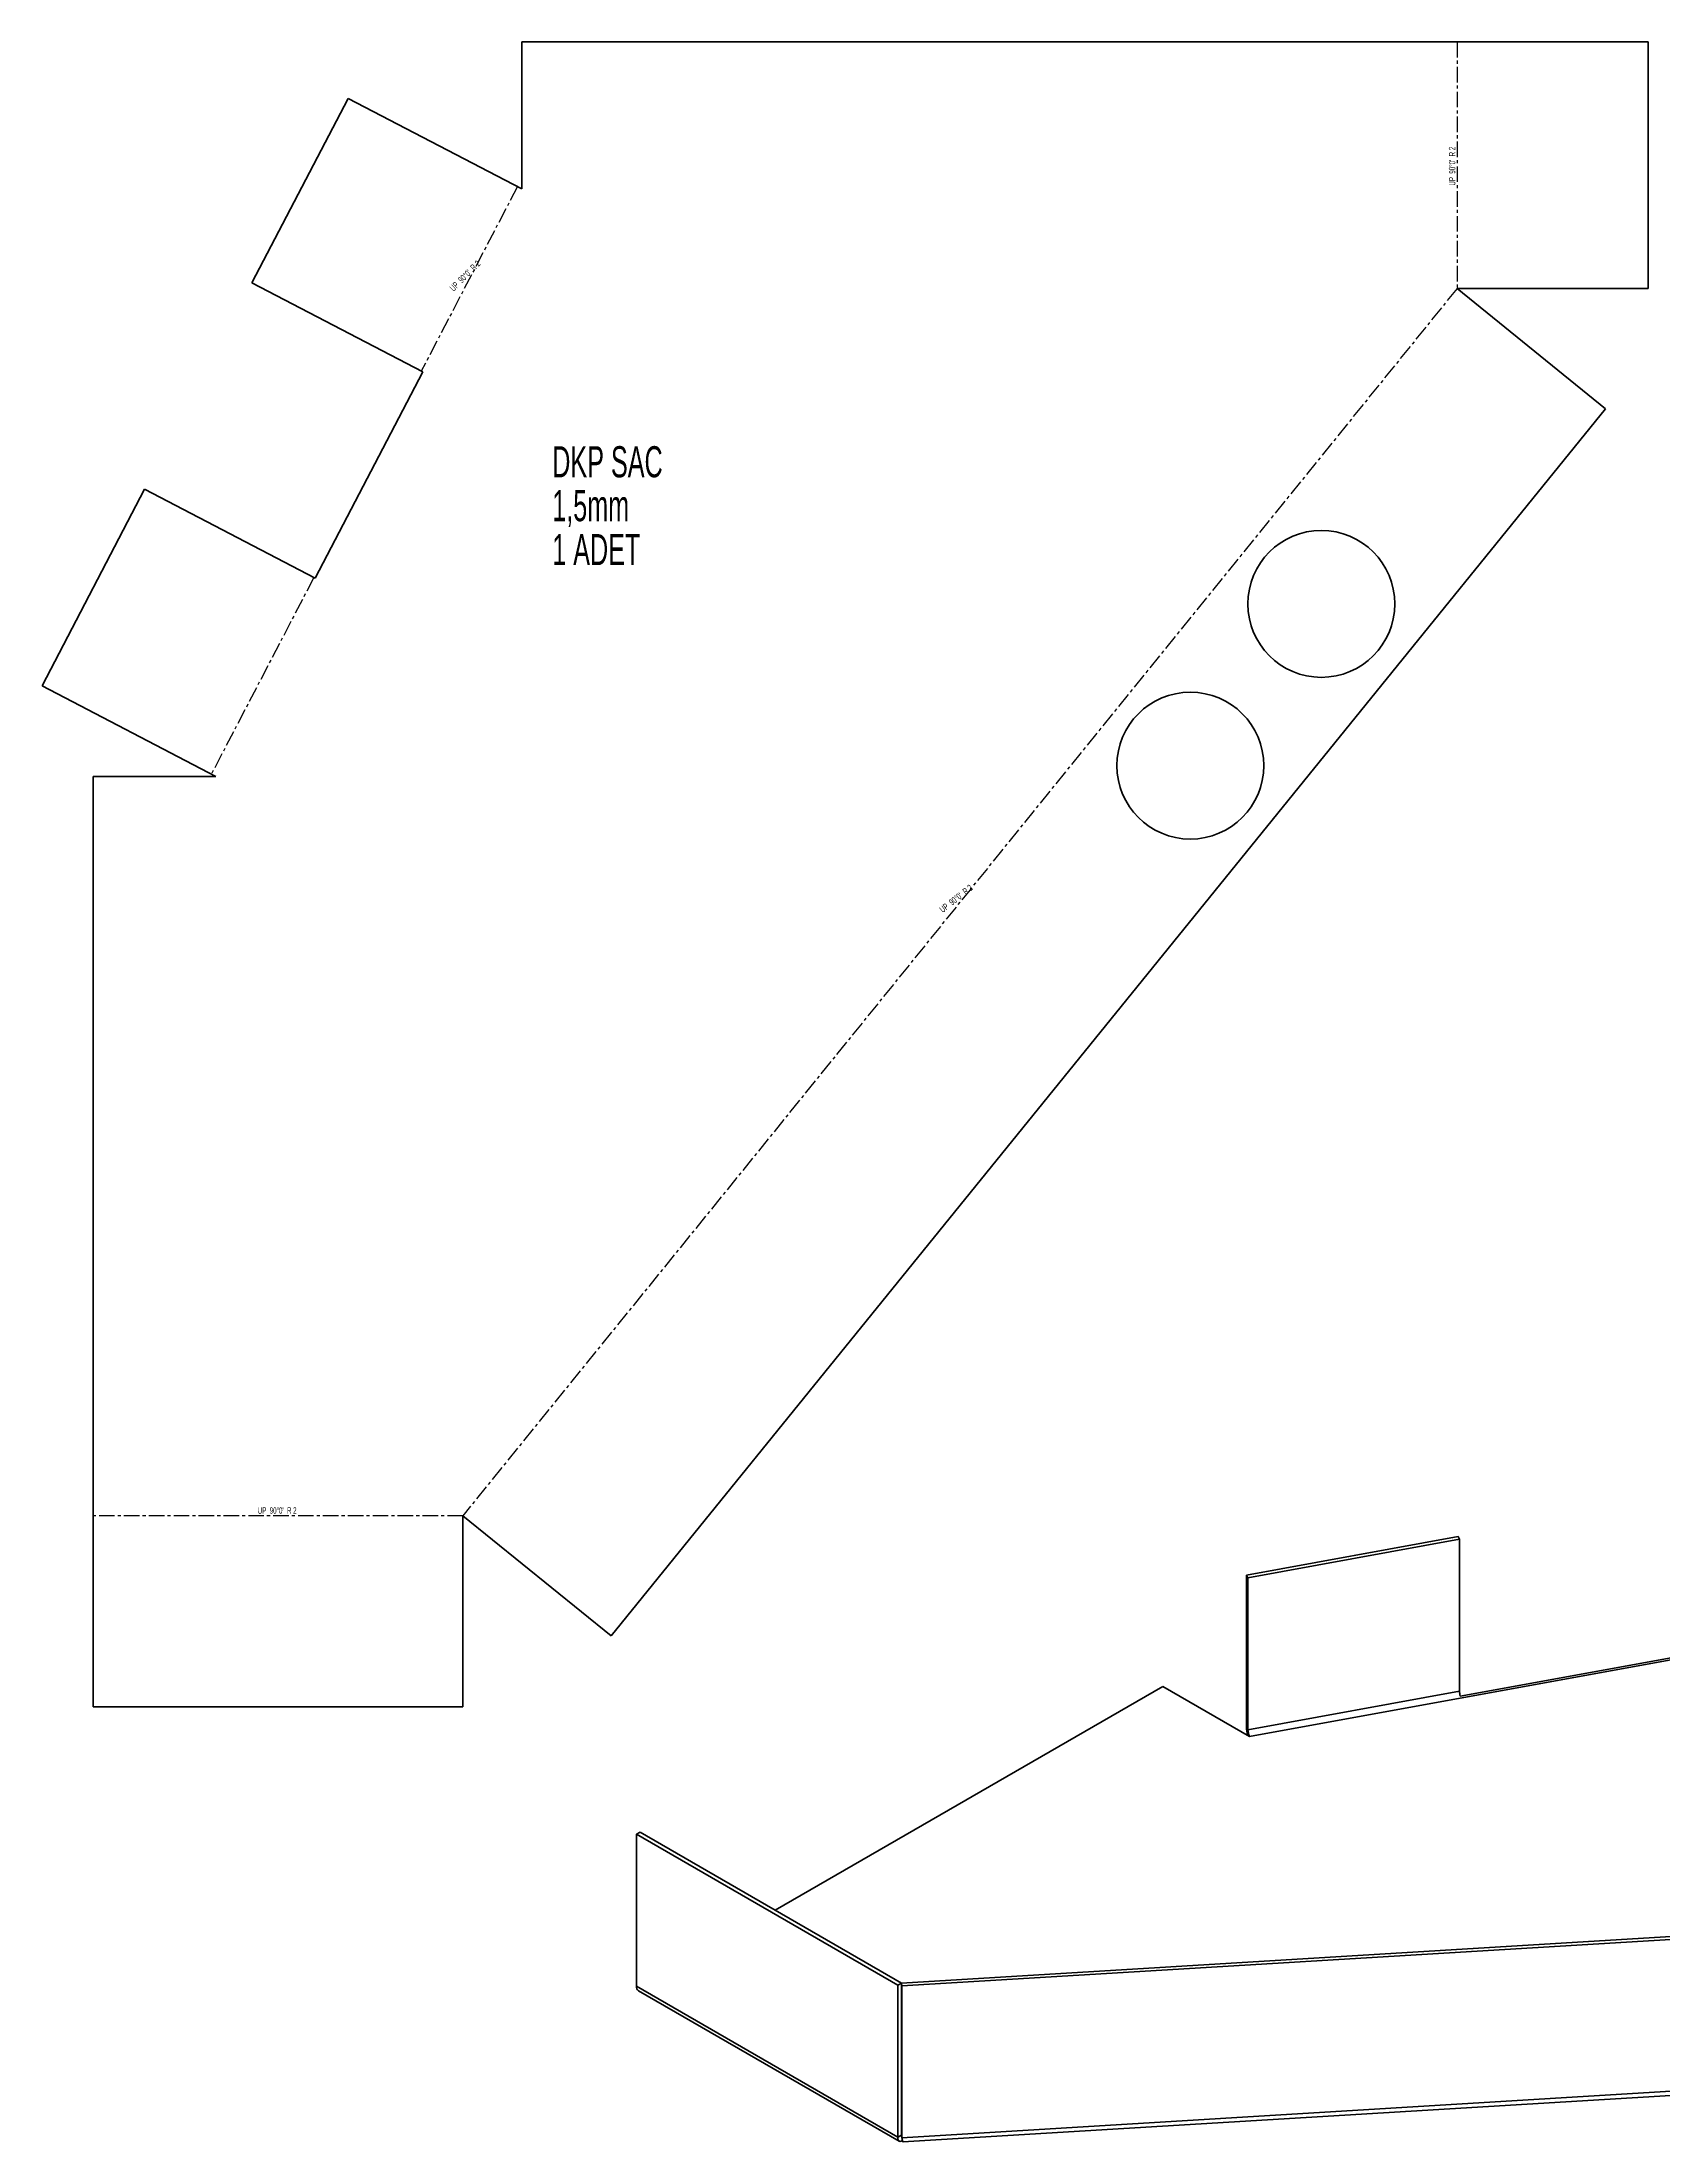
# Model space of a CAD drawing. Header units: millimetres. Extents: x -766 to 905, y -508 to 353.
# Drawn here: x -766 to -104, y -508 to 350 of the extents above; entities that cross this region are included whole.
import ezdxf

# ---------------------------------------------------------------- set-up
doc = ezdxf.new("R2010")
doc.units = ezdxf.units.MM
doc.linetypes.add('CENTER', pattern=[10.16, 6.35, -1.27, 1.27, -1.27])
doc.styles.add('SLDTEXTSTYLE0', font='TXT', dxfattribs={"width": 0.5675})
doc.styles.add('SLDTEXTSTYLE1', font='TXT', dxfattribs={"width": 0.605})

msp = doc.modelspace()

# ---------------------------------------------------------------- linework, layer by layer
at = {"color": 7, "linetype": 'Continuous', "lineweight": 35}
for p, q in [((-110.32, 349.7), (-570.33, 349.7)), ((-570.33, 349.7), (-570.33, 289.7)), ((-110.32, 349.7), (-110.32, 248.99)), ((-680.55, 251.26), (-641.28, 326.65)), ((-570.33, 289.7), (-641.28, 326.65)), ((-680.55, 251.26), (-610.77, 214.92)), ((-188.34, 248.99), (-127.72, 199.89)), ((-110.32, 248.99), (-188.34, 248.99)), ((-610.77, 214.92), (-654.66, 130.67)), ((-127.72, 199.89), (-533.76, -301.4)), ((-766.28, 86.65), (-724.43, 167.01)), ((-654.66, 130.67), (-724.43, 167.01)), ((-766.28, 86.65), (-695.33, 49.7)), ((-745.33, 49.7), (-745.33, -330.31)), ((-695.33, 49.7), (-745.33, 49.7)), ((-533.76, -301.4), (-594.38, -252.29)), ((-594.38, -252.29), (-594.38, -330.31)), ((-274.33, -276.54), (-187.91, -260.82)), ((-273.72, -277.64), (-187.31, -261.93)), ((-187.91, -260.82), (-187.31, -261.93)), ((-187.31, -323.98), (-187.31, -261.93)), ((-274.33, -276.54), (-273.72, -277.64)), ((-274.33, -338.6), (-274.33, -276.54)), ((-273.72, -339.7), (-273.72, -277.64)), ((-15.03, -295.49), (-273.12, -342.43)), ((-96.4, -309.47), (-187.01, -325.95)), ((-308.48, -322.02), (-466.86, -413.46)), ((-273.12, -342.43), (-308.48, -322.02)), ((-187.31, -323.98), (-273.72, -339.7)), ((-594.38, -330.31), (-745.33, -330.31)), ((-273.72, -339.7), (-274.33, -338.6)), ((-523.44, -382.43), (-522.02, -381.61)), ((-523.44, -382.43), (-523.44, -444.49)), ((-416.7, -444.05), (-523.44, -382.43)), ((-415.29, -443.23), (-522.02, -381.61)), ((226.29, -404.35), (-415.28, -443.23)), ((226.5, -405.5), (-415.07, -444.38)), ((-416.7, -506.1), (-523.44, -444.49)), ((-416.7, -444.05), (-415.29, -443.23)), ((-416.7, -506.1), (-416.7, -444.05)), ((-415.29, -505.29), (-415.29, -443.23)), ((-415.07, -444.38), (-415.28, -443.23)), ((-415.28, -443.23), (-415.28, -505.29)), ((-415.07, -444.38), (-415.07, -506.44)), ((-522.61, -446.32), (-416.21, -507.74)), ((226.5, -467.56), (-415.07, -506.44)), ((-414.67, -508.1), (225.9, -469.28)), ((-415.29, -505.29), (-416.7, -506.1)), ((-415.29, -505.29), (-415.28, -505.29)), ((-415.28, -505.29), (-415.07, -506.44))]:
    msp.add_line(p, q, dxfattribs=at)
at = {"color": 7, "linetype": 'CENTER'}
for p, q in [((-188.32, 349.7), (-188.32, 248.99)), ((-572.1, 290.62), (-611.37, 215.23)), ((-188.33, 248.98), (-594.37, -252.3)), ((-655.25, 130.98), (-697.1, 50.62)), ((-594.38, -252.31), (-745.33, -252.31))]:
    msp.add_line(p, q, dxfattribs=at)
at = {"color": 7, "linetype": 'Continuous', "lineweight": 35}
for centre in [(-243.77, 120.16), (-297.27, 54.11)]:
    msp.add_circle(centre, 30, dxfattribs=at)
for centre, radius, start, end in [((-179.9, -323.86), 7.41, 180.98643, 196.40415), ((-259.59, -338.35), 14.74, 180.96821, 194.36271), ((-267.11, -339.68), 6.62, 180.18374, 204.60981), ((-521.48, -444.7), 1.97, 173.70115, 234.98667)]:
    msp.add_arc(centre, radius, start, end, dxfattribs=at)
for points, knots in [([(-416.7, -506.1), (-416.72, -506.43), (-416.75, -507.08), (-416.4, -507.7), (-415.81, -507.92), (-415.25, -507.81), (-414.91, -507.59), (-414.85, -507.55)], [0, 0, 0, 0, 0.236582, 0.473172, 0.709762, 0.946352, 1, 1, 1, 1]), ([(-415.29, -505.29), (-415.32, -505.44), (-415.38, -505.74), (-415.32, -505.97), (-415.22, -505.99), (-415.2, -505.99)], [0, 0, 0, 0, 0.449111, 0.898222, 1, 1, 1, 1]), ([(-414.68, -508.06), (-414.68, -508.07), (-414.71, -508.15), (-414.8, -507.82), (-414.93, -507.21), (-415.03, -506.65), (-415.07, -506.44)], [0, 0, 0, 0, 0.067266, 0.425265, 0.783264, 1, 1, 1, 1])]:
    msp.add_open_spline(points, degree=3, knots=knots, dxfattribs=at)

# ---------------------------------------------------------------- texts
at = {"color": 7, "linetype": 'Continuous', "lineweight": 0, "char_height": 2.6458, "attachment_point": 2, "style": 'SLDTEXTSTYLE0'}
for insert, rotation in [((-191.66, 298.96), 90), ((-594.45, 255.1), 45), ((-393.78, 0.83), 38.07831)]:
    msp.add_mtext("UP  90°0'  R 2", dxfattribs=dict(at, insert=insert, rotation=rotation))
at = {"color": 7, "linetype": 'Continuous', "lineweight": 0}
for s, insert, char_height, attachment_point, style in [('DKP SAC', (-557.88, 184.58), 12.7, 1, 'SLDTEXTSTYLE1'), ('1,5mm', (-557.88, 166.65), 12.7, 1, 'SLDTEXTSTYLE1'), ('1 ADET', (-557.88, 148.71), 12.7, 1, 'SLDTEXTSTYLE1'), ("UP  90°0'  R 2", (-670.23, -248.85), 2.6458, 2, 'SLDTEXTSTYLE0')]:
    msp.add_mtext(s, dxfattribs=dict(at, insert=insert, char_height=char_height, attachment_point=attachment_point, style=style))

doc.saveas('drawing.dxf')
